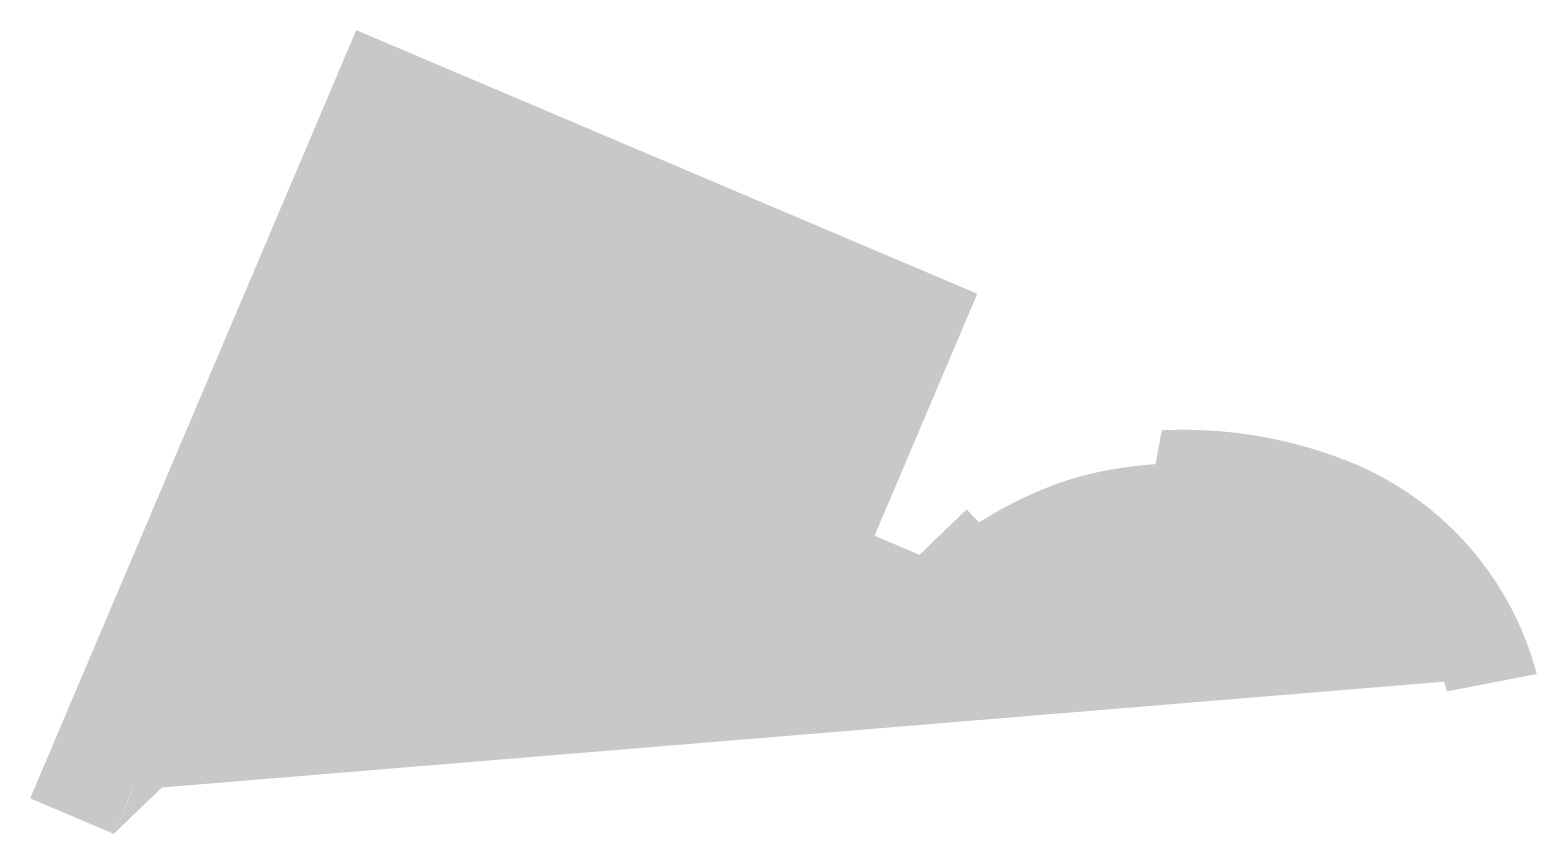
# Model space of a CAD drawing. Header units: centimetres. Extents: x -47768 to 194820, y -149527 to 141949.
# Drawn here: x 185536 to 194820, y 54843 to 59795 of the extents above; entities that cross this region are included whole.
import ezdxf

# ---------------------------------------------------------------- set-up
doc = ezdxf.new("R2010")
doc.units = ezdxf.units.CM
doc.layers.add('0S-開挖', color=3, linetype='Continuous')
pattern_1 = [(0, (185535.99, 54842.806), (0, 6.985), [5.08, -1.905]), (90, (185535.99, 54842.806), (-6.985, 4e-16), [5.08, -1.905])]

msp = doc.modelspace()

# ---------------------------------------------------------------- hatches: boundary and pattern name
at = {"layer": '0S-開挖', "ltscale": 100}
h = msp.add_hatch(dxfattribs=at)
h.set_pattern_fill('ANGLE', color=256)
h.set_pattern_definition(pattern_1)
edge = h.paths.add_edge_path()
edge.add_line((188097.6338, 59560.8873), (191371.8696, 58171.0567))
edge.add_line((191371.8696, 58171.0567), (190738.8852, 56679.8388))
edge.add_line((190738.8852, 56679.8388), (190973.6341, 56580.1938))
edge.add_line((190973.6341, 56580.1938), (191015.5448, 56562.4037))
edge.add_line((191015.5448, 56562.4037), (191306.1983, 56841.6569))
edge.add_line((191306.1983, 56841.6569), (191382.928, 56761.7965))
edge.add_arc((192748.5604, 54615.5627), 2543.8694, 116.44981987, 122.46829092, ccw=False)
edge.add_arc((192648.8838, 54829.232), 2308.1762, 107.5621256, 116.59697791, ccw=False)
edge.add_arc((192605.5117, 54815.9725), 2308.1762, 97.40144341, 106.43629572, ccw=False)
edge.add_arc((192642.3519, 54583.0931), 2543.8694, 93.88374733, 97.54860145, ccw=False)
edge.add_line((192470.0499, 57121.1206), (192508.5392, 57329.7048))
edge.add_arc((192642.3519, 54583.0931), 2749.8694, 67.37252154, 92.78919896, ccw=False)
edge.add_arc((192938.9944, 55332.2322), 1944.3185, 14.76036023, 66.9477725, ccw=False)
edge.add_line((185535.9899, 55061.6151), (187545.3309, 59795.326))
edge.add_line((187545.3309, 59795.326), (190069.3552, 58723.9412))
edge.add_line((186051.4726, 54842.8057), (187842.0042, 59061.0338))
edge.add_line((187842.0042, 59061.0338), (190637.5775, 57874.3834))
edge.add_line((190637.5775, 57874.3834), (190004.593, 56383.1655))
edge.add_line((190004.593, 56383.1655), (190754.8246, 56064.7111))
edge.add_line((190754.8246, 56064.7111), (190828.4662, 56033.4521))
edge.add_line((190828.4662, 56033.4521), (191136.9804, 55902.4929))
edge.add_line((191136.9804, 55902.4929), (191290.3636, 56049.8599))
edge.add_line((191290.3636, 56049.8599), (191332.9921, 56005.4922))
edge.add_arc((192748.5604, 54615.5627), 1983.8694, 116.42889835, 135.52359892, ccw=False)
edge.add_arc((192648.8838, 54829.232), 1748.1762, 107.7424552, 116.62037544, ccw=False)
edge.add_arc((192605.5117, 54815.9725), 1748.1762, 97.37804588, 106.25596612, ccw=False)
edge.add_arc((192642.3519, 54583.0931), 1983.8694, 81.57594528, 97.56952297, ccw=False)
edge.add_line((192932.9855, 56545.5584), (192959.069, 56685.2215))
edge.add_line((192959.069, 56685.2215), (192970.6917, 56748.2076))
edge.add_arc((192642.3519, 54583.0931), 2189.8694, 67.42835114, 81.37679613, ccw=False)
edge.add_arc((192938.9944, 55332.2322), 1384.3185, 19.67030025, 66.86426453, ccw=False)
edge.add_line((194242.5312, 55798.2037), (194266.2239, 55720.8267))
edge.add_line((194819.1502, 55827.5994), (194266.2239, 55720.8267))
edge.add_line((185535.9899, 55061.6151), (186051.4726, 54842.8057))
h = msp.add_hatch(dxfattribs=at)
h.set_pattern_fill('ANGLE', color=256)
h.set_pattern_definition(pattern_1)
edge = h.paths.add_edge_path()
edge.add_line((188097.6338, 59560.8873), (191371.8696, 58171.0567))
edge.add_line((191371.8696, 58171.0567), (190738.8852, 56679.8388))
edge.add_line((190738.8852, 56679.8388), (190973.6341, 56580.1938))
edge.add_line((190973.6341, 56580.1938), (191015.5448, 56562.4037))
edge.add_line((191015.5448, 56562.4037), (191306.1983, 56841.6569))
edge.add_line((191306.1983, 56841.6569), (191382.928, 56761.7965))
edge.add_arc((192748.5604, 54615.5627), 2543.8694, 116.44981987, 122.46829092, ccw=False)
edge.add_arc((192648.8838, 54829.232), 2308.1762, 107.5621256, 116.59697791, ccw=False)
edge.add_arc((192605.5117, 54815.9725), 2308.1762, 97.40144341, 106.43629572, ccw=False)
edge.add_arc((192642.3519, 54583.0931), 2543.8694, 93.88374733, 97.54860145, ccw=False)
edge.add_line((192470.0499, 57121.1206), (192508.5392, 57329.7048))
edge.add_arc((192642.3519, 54583.0931), 2749.8694, 67.37252154, 92.78919896, ccw=False)
edge.add_arc((192938.9944, 55332.2322), 1944.3185, 14.76036023, 66.9477725, ccw=False)
edge.add_line((185535.9899, 55061.6151), (187545.3309, 59795.326))
edge.add_line((187545.3309, 59795.326), (190069.3552, 58723.9412))
edge.add_line((186051.4726, 54842.8057), (187842.0042, 59061.0338))
edge.add_line((187842.0042, 59061.0338), (190637.5775, 57874.3834))
edge.add_line((190637.5775, 57874.3834), (190004.593, 56383.1655))
edge.add_line((190004.593, 56383.1655), (190754.8246, 56064.7111))
edge.add_line((190754.8246, 56064.7111), (190828.4662, 56033.4521))
edge.add_line((190828.4662, 56033.4521), (191136.9804, 55902.4929))
edge.add_line((191136.9804, 55902.4929), (191290.3636, 56049.8599))
edge.add_line((191290.3636, 56049.8599), (191332.9921, 56005.4922))
edge.add_arc((192748.5604, 54615.5627), 1983.8694, 116.42889835, 135.52359892, ccw=False)
edge.add_arc((192648.8838, 54829.232), 1748.1762, 107.7424552, 116.62037544, ccw=False)
edge.add_arc((192605.5117, 54815.9725), 1748.1762, 97.37804588, 106.25596612, ccw=False)
edge.add_arc((192642.3519, 54583.0931), 1983.8694, 81.57594528, 97.56952297, ccw=False)
edge.add_line((192932.9855, 56545.5584), (192959.069, 56685.2215))
edge.add_line((192959.069, 56685.2215), (192970.6917, 56748.2076))
edge.add_arc((192642.3519, 54583.0931), 2189.8694, 67.42835114, 81.37679613, ccw=False)
edge.add_arc((192938.9944, 55332.2322), 1384.3185, 19.67030025, 66.86426453, ccw=False)
edge.add_line((194242.5312, 55798.2037), (194266.2239, 55720.8267))
edge.add_line((194819.1502, 55827.5994), (194266.2239, 55720.8267))
edge.add_line((185535.9899, 55061.6151), (186051.4726, 54842.8057))

doc.saveas('drawing.dxf')
